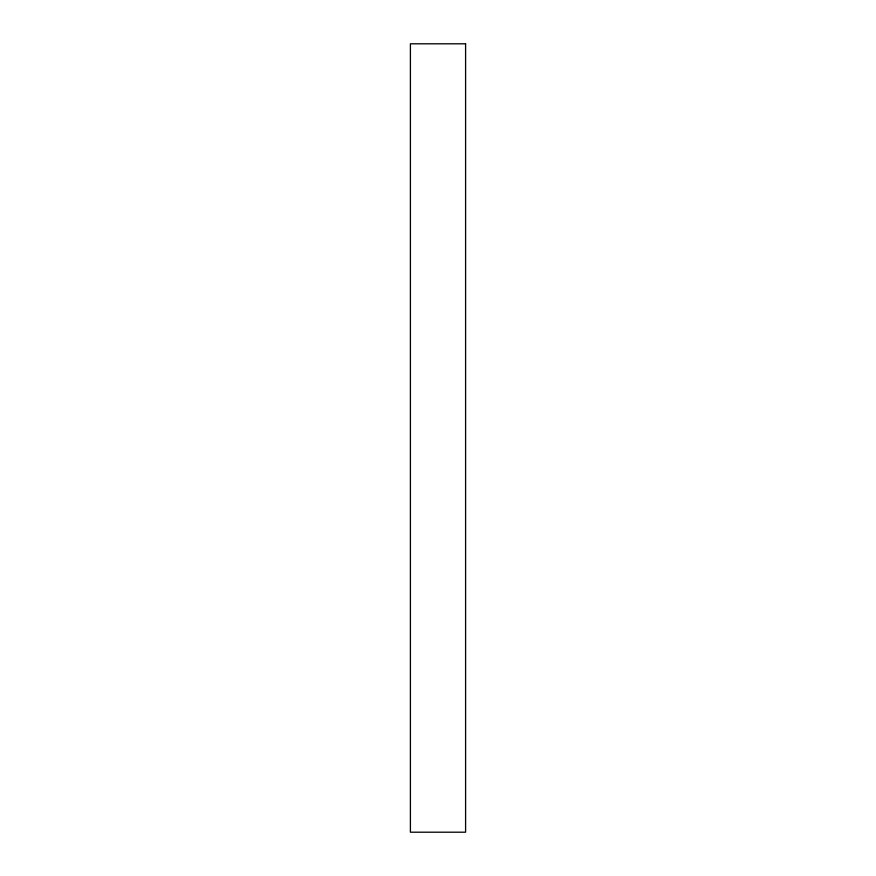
<?xml version="1.0" encoding="UTF-8"?>
<svg xmlns="http://www.w3.org/2000/svg" width="876" height="876" viewBox="0 0 876 876"><rect width="100%" height="100%" fill="white"/><g stroke="black" fill="none" stroke-linecap="round" stroke-linejoin="round"><path stroke-width="1.31" d="M465.594 43.8L410.406 43.8L410.406 832.2L465.594 832.2L465.594 43.8"/></g></svg>
